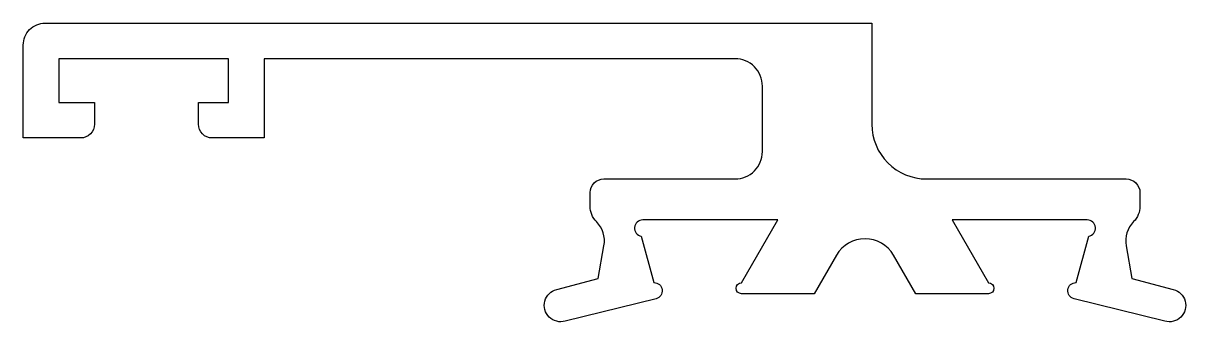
# Model space of a CAD drawing. Extents: x 153.9 to 196.3, y 224.7 to 235.6.
import ezdxf

# ---------------------------------------------------------------- set-up
doc = ezdxf.new("R2010")
doc.units = 0
doc.layers.get('0').update_dxf_attribs({"linetype": 'CONTINUOUS'})

msp = doc.modelspace()

# ---------------------------------------------------------------- linework, layer by layer
at = {"color": 0}
msp.add_lwpolyline([(186.465, 225.686), (185.649, 227.099, 0.57735), (183.571, 227.099), (182.755, 225.686), (180.099, 225.686, -1), (180.099, 226.086), (181.427, 228.386), (176.494, 228.386, 0.910393), (176.438, 227.791), (176.9, 226.096, -0.888706), (176.975, 225.505), (173.661, 224.684, -1.019099), (173.348, 225.842), (174.859, 226.239), (175.074, 227.443, 0.244319), (174.799, 228.324, -0.197975), (174.567, 228.887), (174.567, 229.386, -0.414214), (175.067, 229.886), (179.86, 229.886, 0.414214), (180.86, 230.886), (180.86, 233.286, 0.414214), (179.86, 234.286), (162.66, 234.286), (162.66, 231.386), (160.76, 231.386, -0.414214), (160.26, 231.886), (160.26, 232.686), (161.36, 232.686), (161.36, 234.286), (155.16, 234.286), (155.16, 232.686), (156.46, 232.686), (156.46, 231.886, -0.414214), (155.96, 231.386), (153.86, 231.386), (153.86, 234.786, -0.414214), (154.66, 235.586), (184.86, 235.586), (184.86, 231.886, 0.414214), (186.86, 229.886), (194.153, 229.886, -0.414214), (194.653, 229.386), (194.653, 228.887, -0.198024), (194.421, 228.324, 0.244279), (194.146, 227.443), (194.361, 226.239), (195.872, 225.842, -1.019099), (195.559, 224.684), (192.245, 225.505, -0.888706), (192.32, 226.096), (192.782, 227.791, 0.910393), (192.726, 228.386), (187.793, 228.386), (189.121, 226.086, -1), (189.121, 225.686)], format="xyb", close=True, dxfattribs=at)

doc.saveas('drawing.dxf')
